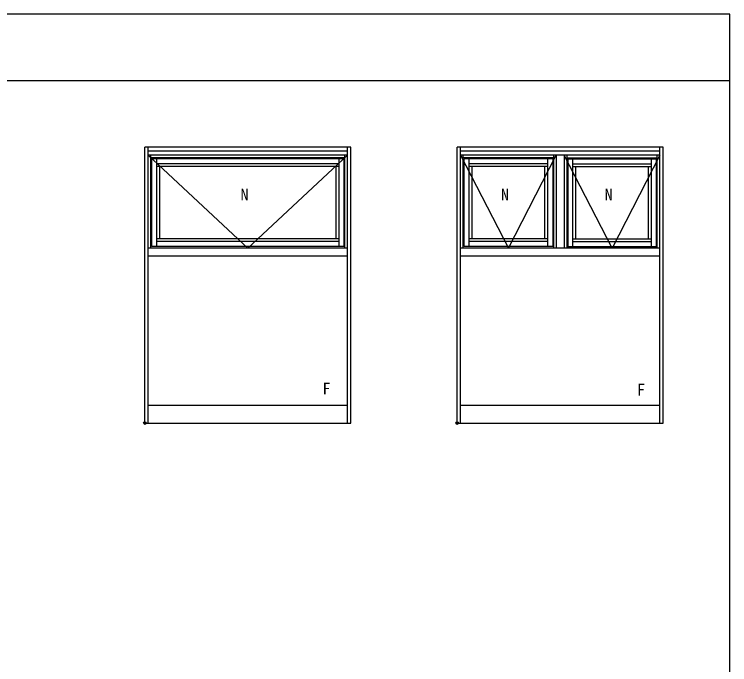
# Model space of a CAD drawing. Units: millimetres, scale not verified. Extents: x -437 to 438, y -344 to 341.
# Drawn here: x 169.1 to 438.3, y 61.6 to 306.3 of the extents above; entities that cross this region are included whole.
import ezdxf
from ezdxf.enums import TextEntityAlignment as Align

# ---------------------------------------------------------------- set-up
doc = ezdxf.new("R2010")
doc.units = ezdxf.units.MM
doc.header["$LTSCALE"] = 2
doc.header["$PDMODE"] = 32
doc.header["$PDSIZE"] = 1
doc.layers.add('0-5_YKK_A1', color=4, linetype='Continuous')
doc.layers.add('0-7_YKK_ZWAK', color=7, linetype='Continuous')
doc.styles.add('ＭＳ ゴシック', font='')
doc.styles.get('ＭＳ ゴシック').set_extended_font_data('MS Gothic')

msp = doc.modelspace()

# ---------------------------------------------------------------- linework, layer by layer
at = {"layer": '0-5_YKK_A1'}
for p, q in [((218.3, 152.55), (218.3, 256.3)), ((295.8, 256.3), (218.3, 256.3)), ((219.55, 152.55), (219.55, 256.3)), ((294.55, 152.55), (294.55, 256.3)), ((295.8, 152.55), (295.8, 256.3)), ((335.8, 152.55), (335.8, 256.3)), ((413.3, 256.3), (335.8, 256.3)), ((337.05, 152.55), (337.05, 256.3)), ((412.05, 152.55), (412.05, 256.3)), ((413.3, 152.55), (413.3, 256.3)), ((294.55, 254.8), (219.55, 254.8)), ((294.55, 253.3), (219.55, 253.3)), ((220.55, 218.3), (220.55, 253.3)), ((293.55, 218.3), (293.55, 253.3)), ((412.05, 254.8), (337.05, 254.8)), ((412.05, 253.3), (337.05, 253.3)), ((338.05, 218.3), (338.05, 253.3)), ((372.05, 253.3), (372.05, 218.3)), ((373.05, 253.3), (373.05, 218.3)), ((376.05, 253.3), (376.05, 218.3)), ((377.05, 253.3), (377.05, 218.3)), ((411.05, 218.3), (411.05, 253.3)), ((293.55, 252.3), (220.55, 252.3)), ((293.2, 251.95), (220.9, 251.95)), ((220.9, 218.95), (220.9, 251.95)), ((222.75, 218.95), (222.75, 251.95)), ((291.35, 218.95), (291.35, 251.95)), ((293.2, 218.95), (293.2, 251.95)), ((372.05, 252.3), (338.05, 252.3)), ((371.7, 251.95), (338.4, 251.95)), ((338.4, 218.95), (338.4, 251.95)), ((340.25, 218.95), (340.25, 251.95)), ((369.85, 218.95), (369.85, 251.95)), ((371.7, 251.95), (371.7, 218.95)), ((377.05, 252.3), (411.05, 252.3)), ((377.4, 251.95), (410.7, 251.95)), ((377.4, 251.95), (377.4, 218.95)), ((379.25, 218.95), (379.25, 251.95)), ((408.85, 218.95), (408.85, 251.95)), ((410.7, 218.95), (410.7, 251.95)), ((291.35, 250.1), (222.75, 250.1)), ((291.35, 249), (222.75, 249)), ((223.85, 221.9), (223.85, 249)), ((290.25, 221.9), (290.25, 249)), ((369.85, 250.1), (340.25, 250.1)), ((369.85, 249), (340.25, 249)), ((341.35, 221.9), (341.35, 249)), ((368.75, 221.9), (368.75, 249)), ((379.25, 250.1), (408.85, 250.1)), ((379.25, 249), (408.85, 249)), ((380.35, 221.9), (380.35, 249)), ((407.75, 221.9), (407.75, 249)), ((291.35, 221.9), (222.75, 221.9)), ((291.35, 220.8), (222.75, 220.8)), ((369.85, 221.9), (340.25, 221.9)), ((369.85, 220.8), (340.25, 220.8)), ((379.25, 221.9), (408.85, 221.9)), ((379.25, 220.8), (408.85, 220.8)), ((294.55, 218.3), (219.55, 218.3)), ((293.2, 218.95), (220.9, 218.95)), ((412.05, 218.3), (337.05, 218.3)), ((371.7, 218.95), (338.4, 218.95)), ((377.4, 218.95), (410.7, 218.95)), ((294.55, 215.3), (219.55, 215.3)), ((412.05, 215.3), (337.05, 215.3)), ((219.55, 159.3), (294.55, 159.3)), ((337.05, 159.3), (412.05, 159.3)), ((218.3, 152.55), (219.55, 152.55)), ((219.55, 152.55), (294.55, 152.55)), ((294.55, 152.55), (295.8, 152.55)), ((335.8, 152.55), (337.05, 152.55)), ((337.05, 152.55), (412.05, 152.55)), ((412.05, 152.55), (413.3, 152.55))]:
    msp.add_line(p, q, dxfattribs=at)
for points in [[(219.55, 253.3), (257.05, 218.3), (294.55, 253.3)], [(337.05, 253.3), (355.05, 218.3), (373.05, 253.3)], [(412.05, 253.3), (394.05, 218.3), (376.05, 253.3)]]:
    msp.add_lwpolyline(points, dxfattribs=at)
for p in [(218.3, 152.55), (335.8, 152.55)]:
    msp.add_point(p, dxfattribs=at)
at = {"layer": '0-7_YKK_ZWAK'}
for p, q in [((438.3, 306.3), (-436.7, 306.3)), ((438.3, 281.3), (-436.7, 281.3))]:
    msp.add_line(p, q, dxfattribs=at)
msp.add_lwpolyline([(-436.7, -343.7), (438.3, -343.7), (438.3, 306.3)], dxfattribs=at)

# ---------------------------------------------------------------- texts
at = {"layer": '0-5_YKK_A1', "style": 'ＭＳ ゴシック'}
for s, p in [('N', (254.28, 234.958)), ('N', (352.255, 234.958)), ('N', (391.255, 234.958)), ('F', (285.103, 162.003)), ('F', (403.447, 161.581))]:
    msp.add_text(s, height=4.399, dxfattribs=at).set_placement(p, align=Align.BOTTOM_LEFT)

doc.saveas('drawing.dxf')
